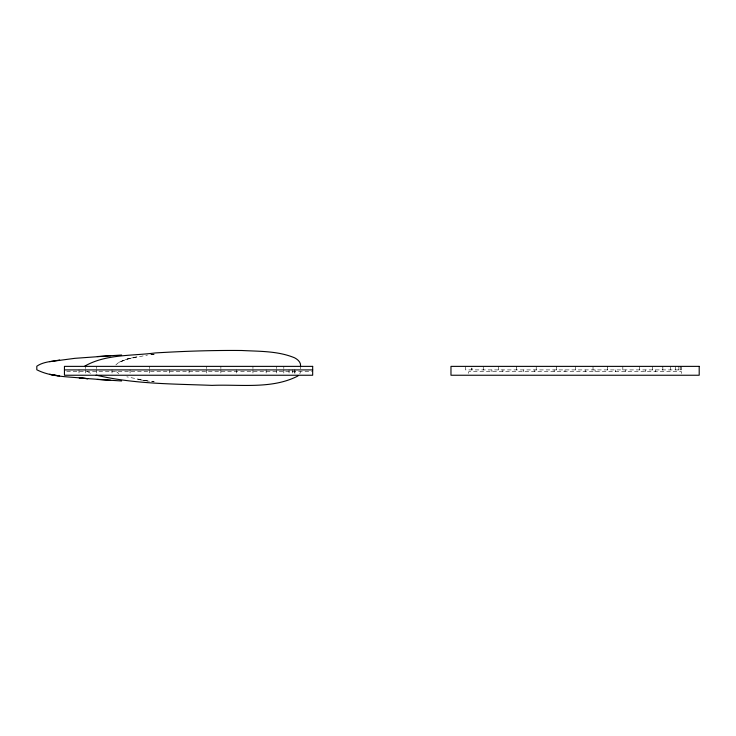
<?xml version="1.0" encoding="UTF-8"?>
<svg xmlns="http://www.w3.org/2000/svg" width="736" height="736" viewBox="0 0 736 736"><rect width="100%" height="100%" fill="white"/><g stroke="black" fill="none" stroke-linecap="round" stroke-linejoin="round"><path stroke-width="0.55" stroke-dasharray="3.68 2.76" d="M471.868 368.147L471.868 369.914L471.868 366.372M483.248 366.372L483.248 369.914L483.248 368.147M498.548 369.914L498.548 366.372M536.213 369.914L536.213 366.372M622.831 369.914L622.831 366.372M639.474 369.914L639.474 366.372M670.34 369.914L670.34 366.372M299.819 373.759L300.546 371.662M115.837 364.946L118.763 362.388L126.675 359.214L137.301 356.647L126.675 359.214L118.772 362.37L126.84 359.177L147.568 355.037M151.542 354.458L153.677 354.218M151.966 354.402L154.22 354.154M150.834 354.531L154.109 354.172M150.954 354.485L153.18 354.246M66.746 371.689L312.671 371.689M151.929 381.588L154.109 381.828M151.542 381.542L154.22 381.846M147.568 380.963L137.779 379.436L149.408 381.257M147.274 380.917L126.84 376.823M87.326 371.441L90.942 373.658M116.564 371.689L118.763 373.612M681.472 366.372L681.472 369.914L465.538 369.914L465.538 366.372M681.472 373.465L681.472 371.689L468.703 371.689L468.703 373.465M675.565 366.372L675.565 369.914M655.408 369.914L655.408 371.689M652.685 366.372L652.685 369.914M645.472 369.914L645.472 371.689M625.26 369.914L625.26 371.689M615.333 369.914L615.333 371.689M595.12 369.914L595.12 371.689M593.023 366.372L593.023 369.914M585.194 369.914L585.194 371.689M575.589 366.372L575.589 369.914M564.981 369.914L564.981 371.689M554.162 369.914L554.162 371.689M534.833 369.914L534.833 371.689M523.489 369.914L523.489 371.689M502.918 369.914L502.918 371.689M491.933 369.914L491.933 371.689M300.555 366.224L300.555 368.883M294.943 369.693L294.943 375.24M294.216 369.693L294.216 373.023M292.376 369.693L292.376 373.023M289.036 369.693L289.036 373.023M283.811 366.372L283.811 368.589M283.811 369.693L283.811 373.023M276.313 366.372L276.313 368.589M276.313 369.693L276.313 373.023M266.156 369.693L266.156 373.023M252.945 366.372L252.945 368.589M252.945 369.693L252.945 373.023M236.302 369.693L236.302 373.023M220.874 366.372L220.874 368.589M220.874 369.693L220.874 373.023M206.494 366.372L206.494 368.589M206.494 369.693L206.494 373.023M189.06 369.693L189.06 373.023M169.731 369.693L169.731 373.023M149.684 366.372L149.684 368.589M149.684 369.693L149.684 373.023M130.06 369.693L130.06 373.023M112.019 369.693L112.019 373.023M96.729 366.372L96.729 368.589M96.729 369.693L96.729 373.023M85.339 366.372L85.339 368.589M85.339 369.693L85.339 373.023M79.01 369.693L79.01 373.023M516.58 366.372L516.58 369.914L516.58 366.372M556.26 366.372L556.26 369.914L556.26 366.372M607.402 366.372L607.402 369.914L607.402 366.372M662.842 366.372L662.842 369.914L662.842 366.372M678.905 366.372L678.905 369.914L678.905 366.372M680.745 366.372L680.745 369.914L680.745 366.372"/><path stroke-width="1.1" d="M297.979 375.958C271.924 389.445 240.47 384.201 212.097 385.379C173.383 383.852 133.989 384.164 96.122 375.121M84.622 366.224C105.69 353.998 131.799 356.031 155.287 352.94C184.129 351.182 213.017 350.216 241.905 350.502C259.55 351.431 278.061 350.897 294.648 357.834C297.758 359.472 301.116 362.324 300.555 366.224M49.662 361.68L74.814 358.34L110.621 355.746M59.625 360.014C51.934 361.56 43.452 361.597 36.8 366.224L36.8 369.776C52.339 377.669 70.822 376.519 87.786 378.7L79.221 377.991L110.621 380.254M121.633 355.028L97.354 356.555M64.446 369.914L312.671 369.914M97.354 379.445L121.633 380.972M59.625 375.986L49.662 374.32L57.758 375.682M312.671 366.372L64.446 366.372L64.446 375.24L312.671 375.24L312.671 366.372M699.2 366.372L450.975 366.372L450.975 375.24L699.2 375.24L699.2 366.372"/></g></svg>
